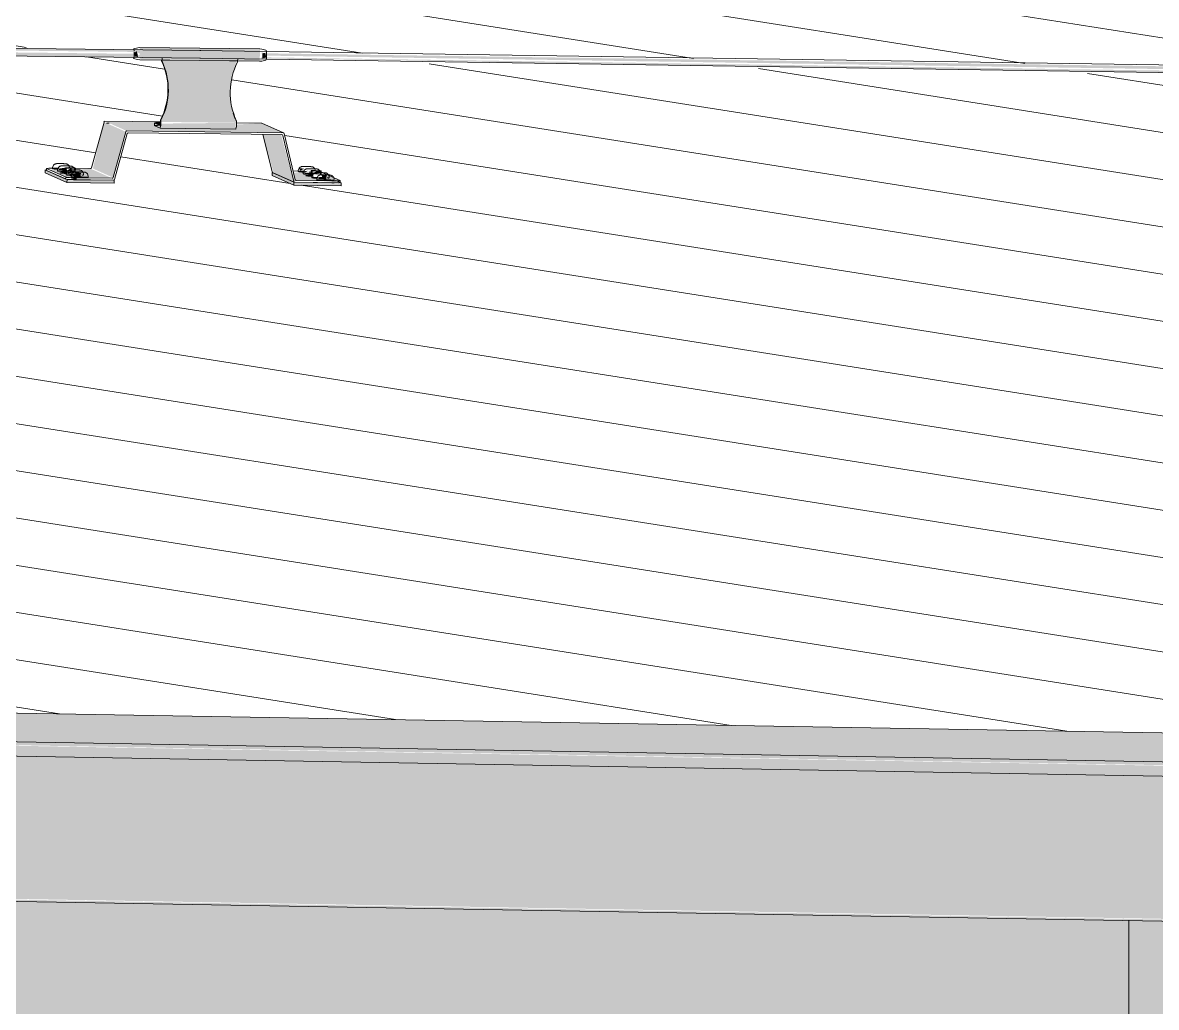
# Model space of a CAD drawing. Header units: millimetres. Extents: x -2361666 to -2009843, y -375 to 29863.
# Drawn here: x -2316190 to -2314999, y 9508 to 10543 of the extents above; entities that cross this region are included whole.
import ezdxf

# ---------------------------------------------------------------- set-up
doc = ezdxf.new("R2010")
doc.units = ezdxf.units.MM
for name, color, linetype, lineweight in [('A-GENM', 13, 'Continuous', 5), ('A-ROOF', 132, 'Continuous', 5), ('A-ROOF-PATT', 132, 'Continuous', 5), ('P-SANR-FIXT', 6, 'Continuous', 5), ('Q-SPCQ', 91, 'Continuous', 5)]:
    doc.layers.add(name, color=color, linetype=linetype, lineweight=lineweight)

# ---------------------------------------------------------------- blocks, each defined once
blk = doc.blocks.new('Downpipe - L Spreader - Default-V29-SOUTH EAST - PART B')
at = {"layer": 'P-SANR-FIXT'}
blk.add_hatch(color=256, dxfattribs=at).paths.add_polyline_path([(-2314952.9, 9136.9), (-2314933.5, 9139.1), (-2314915.4, 9145.3), (-2314899.9, 9155.4), (-2314887.9, 9168.4), (-2314880.5, 9183.6), (-2314877.9, 9199.9), (-2314878.7, 9325.5), (-2314883.3, 9325.8), (-2314883.3, 9596.3), (-2315022.5, 9598.7), (-2315022.7, 9328), (-2315027.9, 9328), (-2315027.9, 9199.9), (-2315025.3, 9183.6), (-2315014.3, 9164.5), (-2315005.9, 9155.4), (-2314990.4, 9145.3), (-2314972.3, 9139.1)])
blk.add_line((-2315027.9, 9599.3), (-2315027.9, 9199.9), dxfattribs=at)
blk = doc.blocks.new('Static Line_Sayfa_Metal Deck_Pan Mount - Up to 15 _ pitch - Max 2 Users-1848369-SOUTH EAST - PART B')
at = {"layer": 'Q-SPCQ'}
h = blk.add_hatch(color=256, dxfattribs=at)
h.paths.add_polyline_path([(-2316066.9, 10506.4), (-2316066.8, 10510.2), (-2316069.1, 10508.3), (-2316069.1, 10507), (-2316073.4, 10509.5), (-2316073.4, 10510.3), (-2321666.2, 10573.5), (-2321667.6, 10572.7), (-2321670.3, 10574.5), (-2321672.7, 10572.2), (-2321672.6, 10571.8), (-2316067.5, 10506.4)])
h.paths.add_polyline_path([(-2321798.7, 10573.2), (-2321798.6, 10577), (-2321800.9, 10575), (-2321800.9, 10573.9), (-2321805.2, 10576.1), (-2321805.3, 10577.1), (-2327398, 10640.2), (-2327399.9, 10639.5), (-2327402.2, 10641.3), (-2327404.5, 10639), (-2327404.5, 10638.6), (-2321799.3, 10573.2)])
h.paths.add_polyline_path([(-2327530.6, 10640.1), (-2327530.4, 10643.9), (-2327532.7, 10641.8), (-2327532.7, 10640.7), (-2327537.1, 10642.9), (-2327537.1, 10643.9), (-2333129.9, 10707), (-2333132.1, 10706.3), (-2333134, 10708.2), (-2333136.3, 10705.8), (-2333136.3, 10705.4), (-2327531.1, 10640.1)])
h.paths.add_polyline_path([(-2333262.4, 10706.9), (-2333262.3, 10710.7), (-2333264.6, 10708.5), (-2333266.6, 10707.8), (-2333268.9, 10709.8), (-2333268.9, 10710.8), (-2338861.7, 10773.7), (-2338862.7, 10773.2), (-2338865.8, 10775), (-2338868.2, 10772.6), (-2338868.1, 10772.3), (-2333263, 10706.9)])
h.paths.add_polyline_path([(-2338994.2, 10773.7), (-2338994.1, 10777.5), (-2338996.4, 10775.3), (-2338998, 10774.6), (-2339000.7, 10777.2), (-2339000.8, 10777.6), (-2344593.5, 10840.9), (-2344594.6, 10840.1), (-2344597.7, 10841.9), (-2344600, 10839.4), (-2344600, 10839.1), (-2338994.8, 10773.8)])
h.paths.add_polyline_path([(-2344726.1, 10840.6), (-2344725.9, 10844.4), (-2344728.2, 10842.4), (-2344729.4, 10841.4), (-2344732.6, 10844), (-2344732.6, 10844.5), (-2350325.4, 10907.7), (-2350326.4, 10906.9), (-2350327.7, 10905.9), (-2344726.6, 10840.6)])
h = blk.add_hatch(color=256, dxfattribs=at)
h.paths.add_polyline_path([(-2316066.7, 10510.2), (-2316067.2, 10514.4), (-2321672.5, 10577.6), (-2321670.3, 10578.6), (-2321666.1, 10576.5), (-2321666.1, 10575.5), (-2316073.4, 10512.3), (-2316073.3, 10512.9), (-2316069, 10511.3), (-2316066.8, 10510.2)])
h.paths.add_polyline_path([(-2321798.6, 10577), (-2321799.1, 10581.2), (-2327404.4, 10644.4), (-2327402.1, 10645.4), (-2327398, 10643.4), (-2327398, 10642.3), (-2321805.2, 10579.2), (-2321805.2, 10579.7), (-2321800.8, 10578.1), (-2321798.6, 10577)])
h.paths.add_polyline_path([(-2327530.4, 10643.9), (-2327530.9, 10648.1), (-2333136.2, 10711.3), (-2333133.9, 10712.3), (-2333129.8, 10709.4), (-2333129.8, 10709.2), (-2327537, 10646.1), (-2327537, 10646.5), (-2327532.7, 10644.9), (-2327530.4, 10643.9)])
h.paths.add_polyline_path([(-2333262.2, 10710.7), (-2333262.8, 10714.9), (-2338868, 10778.1), (-2338865.8, 10779.1), (-2338861.7, 10776.4), (-2338861.6, 10776), (-2333268.9, 10713), (-2333268.8, 10713.4), (-2333264.5, 10711.8), (-2333262.3, 10710.7)])
h.paths.add_polyline_path([(-2338994.1, 10777.5), (-2338994.6, 10781.7), (-2344599.9, 10844.9), (-2344597.6, 10845.9), (-2344593.5, 10843.3), (-2344593.1, 10842.8), (-2339000.7, 10779.6), (-2339000.7, 10780.2), (-2338996.3, 10778.6), (-2338994.1, 10777.5)])
h.paths.add_polyline_path([(-2344725.9, 10844.4), (-2344726.4, 10848.6), (-2350325.3, 10911.7), (-2350325.3, 10909.7), (-2344732.5, 10846.5), (-2344732.5, 10847), (-2344728.2, 10845.4), (-2344725.9, 10844.4)])
for points in [[(-2316069.1, 10507), (-2316070.5, 10513.1), (-2316073.4, 10511.3), (-2316072.3, 10507.5)], [(-2315941.5, 10502.4), (-2315940.9, 10513.4), (-2315941.3, 10515.4), (-2316067.2, 10516.9), (-2316067.1, 10505.7), (-2316066.8, 10503.9), (-2315964.4, 10502.7)], [(-2315938.5, 10505.5), (-2315934.4, 10506.5), (-2315935.5, 10511.4), (-2315938.5, 10510.8), (-2315938.5, 10506.5)], [(-2315965.7, 10437.7), (-2315970.9, 10455.6), (-2315972.2, 10471.5), (-2315970.2, 10486.6), (-2315965.7, 10502.8), (-2316043.8, 10502.8), (-2316038.9, 10486.6), (-2316037.4, 10471.5), (-2316039.8, 10454.8), (-2316045.2, 10438.7), (-2315997.2, 10438.1)], [(-2315964.6, 10502.8), (-2315965.7, 10503.8), (-2315965.7, 10502.8)], [(-2310335.2, 10422), (-2310331.9, 10424.4), (-2315934.4, 10506.5), (-2315935.4, 10505.9), (-2315938.5, 10507.8), (-2315940, 10505.3), (-2315870.7, 10504.6), (-2315726.6, 10502.3), (-2315648.6, 10500.5), (-2315284.8, 10495), (-2315071.3, 10492.1), (-2315031, 10491.3), (-2314869.1, 10488.9), (-2314854.1, 10488.9), (-2314848.8, 10488.9), (-2314720.9, 10487.5), (-2314720.7, 10486.7), (-2314682.8, 10486.2), (-2314590.6, 10485.3), (-2314569.6, 10484.2), (-2310337.2, 10422)], [(-2316095.5, 10380.1), (-2316082.2, 10428.4), (-2316105, 10438.6), (-2316116.7, 10389.7), (-2316096.4, 10380.6)], [(-2315916.6, 10427.3), (-2315939.4, 10437.5), (-2315965.8, 10435.9), (-2315966.6, 10431.2), (-2316045.4, 10434.3), (-2316046, 10435), (-2316051.7, 10437.5), (-2316045.2, 10438.7), (-2316102.4, 10438.7), (-2316081.2, 10429.2), (-2315965.7, 10427.8)], [(-2316045.4, 10435), (-2316046, 10437.8), (-2316051.7, 10437.5), (-2316045.5, 10435)], [(-2315966.4, 10431.2), (-2315966.6, 10437.7), (-2316045.2, 10436.9), (-2316045.2, 10432.2), (-2315966.6, 10431.2)], [(-2315905.6, 10375.9), (-2315918.9, 10425.3), (-2315937.8, 10425.3), (-2315926.8, 10385.4), (-2315916.6, 10380.8)], [(-2316152.7, 10390.3), (-2316152.8, 10390.9), (-2316152.8, 10390.3)], [(-2316143.8, 10387.8), (-2316144.9, 10390.7), (-2316152.5, 10389.6), (-2316152.1, 10388.1), (-2316144.7, 10387.8)], [(-2316143.9, 10375), (-2316143.8, 10378), (-2316166.7, 10388.2), (-2316165.5, 10384.6), (-2316149.3, 10377.4)], [(-2316145, 10378.5), (-2316144.9, 10380.5), (-2316147.1, 10379.4)], [(-2316133.9, 10377.8), (-2316133.9, 10379.8), (-2316143.8, 10378)], [(-2316142.9, 10384), (-2316134.7, 10385.4), (-2316143.6, 10386.4)], [(-2316141.7, 10386.5), (-2316139.6, 10390), (-2316143.4, 10387.9), (-2316142.7, 10386.6)], [(-2316129.5, 10381.4), (-2316129.6, 10384.3), (-2316138.4, 10384), (-2316137.7, 10381.7), (-2316129.6, 10381.4)], [(-2315905.5, 10372.2), (-2315907.1, 10375.9), (-2315928.3, 10385.4), (-2315928.3, 10382.4), (-2315905.6, 10372.2)], [(-2315856.9, 10377.1), (-2315881.7, 10386.4), (-2315881.3, 10383.7), (-2315871.3, 10381.2), (-2315871.3, 10378.4), (-2315884.7, 10381), (-2315886.4, 10386.4), (-2315894.6, 10386.7), (-2315905.8, 10385.1), (-2315903.1, 10377.2), (-2315861.4, 10377.1)], [(-2315899, 10387.4), (-2315894.6, 10389.4), (-2315899.8, 10390.2)], [(-2315893.8, 10385.1), (-2315891.2, 10387.4), (-2315894.3, 10386.7), (-2315893.9, 10385.4)], [(-2315883.3, 10383.7), (-2315881.3, 10387), (-2315885.2, 10384.9), (-2315884.5, 10383.8)], [(-2315880.1, 10380.8), (-2315880, 10381.4), (-2315880.2, 10380.8)], [(-2315871.2, 10378.4), (-2315871.3, 10381.2), (-2315880, 10380.5), (-2315879.5, 10378.7), (-2315871.3, 10378.4)]]:
    blk.add_hatch(color=256, dxfattribs=at).paths.add_polyline_path(points)
h = blk.add_hatch(color=256, dxfattribs=at)
h.paths.add_polyline_path([(-2315934.9, 10503.6), (-2315935.4, 10505.1), (-2315935.4, 10503.6)])
h.paths.add_polyline_path([(-2316067.2, 10505.2), (-2316067.5, 10506.4), (-2316067.5, 10505.2)])
h.paths.add_polyline_path([(-2315935.2, 10512.3), (-2315935.3, 10514.1), (-2315935.3, 10512.3)])
h.paths.add_polyline_path([(-2316066.8, 10514.4), (-2316067.2, 10515.6), (-2316067.2, 10514.4)])
h = blk.add_hatch(color=256, dxfattribs=at)
h.paths.add_polyline_path([(-2315137.9, 10499.5), (-2315137.9, 10499.5), (-2315152.2, 10499.5)])
h.paths.add_polyline_path([(-2311962.7, 10452.4), (-2312042.8, 10453.9), (-2312503.4, 10460.7), (-2312567.8, 10461.1), (-2312651.4, 10463.4), (-2315940.7, 10510.9), (-2315938.4, 10511.7), (-2315934.3, 10509), (-2315934.3, 10508.4), (-2311962.7, 10448.8)])
h.paths.add_polyline_path([(-2310319.6, 10424.2), (-2310319.6, 10425.2), (-2310371.8, 10428.5), (-2310475, 10429.9), (-2310490.7, 10430.9), (-2311962.7, 10452.4), (-2311962.7, 10448.8), (-2310319.6, 10424.2)])
h = blk.add_hatch(color=256, dxfattribs=at)
h.paths.add_polyline_path([(-2315865.7, 10374.7), (-2315865.7, 10376.7), (-2315880, 10374.9)])
h.paths.add_polyline_path([(-2315905.6, 10375.9), (-2315904, 10377.9), (-2315905.9, 10377.1)])
h.paths.add_polyline_path([(-2316094.9, 10377.4), (-2316098.7, 10379.4), (-2316095.5, 10377.4)])
h.paths.add_polyline_path([(-2315918.1, 10425.3), (-2315917.8, 10427.3), (-2315918.9, 10425.3)])
h = blk.add_hatch(color=256, dxfattribs=at)
h.paths.add_polyline_path([(-2316096.4, 10379.4), (-2316119.3, 10389.6), (-2316140.9, 10387.9), (-2316139.6, 10386.2), (-2316138.5, 10384.8), (-2316143.4, 10385.7), (-2316144.7, 10387.8), (-2316162, 10388.1), (-2316143.7, 10380.4), (-2316098.8, 10379.5)])
h.paths.add_polyline_path([(-2316129.5, 10381.4), (-2316138.4, 10384), (-2316138.5, 10384.5), (-2316129.6, 10384.3)])
h = blk.add_hatch(color=256, dxfattribs=at)
h.paths.add_polyline_path([(-2315903.1, 10377.2), (-2315926.7, 10385.4), (-2315925.9, 10384.3), (-2315904, 10376), (-2315903.1, 10377.1)])
h.paths.add_polyline_path([(-2315855.8, 10374.6), (-2315865.7, 10377.1), (-2315865.7, 10376.7), (-2315865.7, 10374.7), (-2315856.9, 10374.6)])
h = blk.add_hatch(color=256, dxfattribs=at)
h.paths.add_polyline_path([(-2315855.8, 10371.6), (-2315855.8, 10374.6), (-2315905.4, 10374.6), (-2315905.4, 10372.2), (-2315880, 10371.9)])
h.paths.add_polyline_path([(-2316094.2, 10374.4), (-2316094.2, 10377.4), (-2316143.8, 10377.4), (-2316143.8, 10375), (-2316104.1, 10374.5)])
for p, q in [((-2316003.3, 10513.7), (-2350327.7, 10913.9)), ((-2350327.7, 10905.9), (-2316003.4, 10505.7)), ((-2316069.6, 10516.7), (-2316073.9, 10515.7)), ((-2316067.3, 10516.9), (-2316069.6, 10516.7)), ((-2315941.3, 10515.4), (-2316067.3, 10516.9)), ((-2310320, 10428.4), (-2316004.3, 10513.7)), ((-2315941.3, 10515.4), (-2315939, 10515.1)), ((-2315934.8, 10514.1), (-2315939, 10515.1)), ((-2316074, 10505.3), (-2316069.7, 10504.2)), ((-2316067.4, 10503.9), (-2316069.7, 10504.2)), ((-2316067.4, 10503.9), (-2315941.5, 10502.4)), ((-2316044.4, 10503.9), (-2316044.4, 10502.7)), ((-2316044.4, 10502.7), (-2316044.1, 10502.6)), ((-2316044.1, 10502.6), (-2316044, 10503.7)), ((-2316044, 10503.7), (-2316043.9, 10505.7)), ((-2315964.6, 10502.8), (-2316044, 10503.7)), ((-2316004.4, 10505.7), (-2310320.1, 10420.4)), ((-2315964.4, 10504.8), (-2315964.6, 10502.8)), ((-2315964.6, 10502.8), (-2315964.6, 10501.6)), ((-2315941.5, 10502.4), (-2315939.2, 10502.7)), ((-2315939.2, 10502.7), (-2315934.9, 10503.6)), ((-2316118.3, 10390.4), (-2316105, 10438.6)), ((-2316104.1, 10439.4), (-2316045.2, 10438.7)), ((-2316045.1, 10440.6), (-2316045.5, 10440.8)), ((-2316045.5, 10440.8), (-2316045.5, 10438.8)), ((-2316045.2, 10438.7), (-2316045.1, 10440.6)), ((-2315966, 10439.9), (-2315965.7, 10439.7)), ((-2315965.7, 10439.7), (-2315965.7, 10437.7)), ((-2316099.5, 10437.3), (-2316102.2, 10437.4)), ((-2316082.2, 10428.4), (-2316095.5, 10380.1)), ((-2316094, 10378.1), (-2316080.7, 10426.4)), ((-2315916.6, 10427.3), (-2316081.2, 10429.2)), ((-2316079.7, 10427.2), (-2315918.1, 10425.3)), ((-2316051.8, 10437.6), (-2316051.8, 10434.6)), ((-2316046, 10435), (-2316051.7, 10437.5)), ((-2316051.7, 10434.5), (-2316046.1, 10432)), ((-2316046.1, 10432), (-2315966.6, 10431.1)), ((-2315965.7, 10437.8), (-2315939.4, 10437.5)), ((-2315916.2, 10427.2), (-2315939, 10437.4)), ((-2315904, 10377.9), (-2315915.6, 10426.5)), ((-2315928.4, 10386.1), (-2315937.9, 10425.7)), ((-2315917.2, 10424.5), (-2315905.6, 10375.9)), ((-2316159.1, 10390.7), (-2316159.1, 10389.4)), ((-2316140.9, 10390.6), (-2316145.4, 10390.5)), ((-2316145.4, 10390.5), (-2316144.7, 10390.2)), ((-2316145.4, 10390.5), (-2316145.4, 10385.9)), ((-2316135.7, 10390.4), (-2316140.9, 10390.6)), ((-2316135.7, 10390.4), (-2316135.8, 10385.8)), ((-2316135.1, 10390.1), (-2316135.7, 10390.4)), ((-2316166.7, 10385.2), (-2316166.7, 10388.2)), ((-2316143.8, 10378), (-2316166.7, 10388.2)), ((-2316143.9, 10375), (-2316166.7, 10385.2)), ((-2316165.5, 10389.7), (-2316165.6, 10387.7)), ((-2316144.9, 10380.5), (-2316165.5, 10389.7)), ((-2316145, 10378.5), (-2316165.5, 10387.7)), ((-2316156.7, 10390.1), (-2316152.6, 10390)), ((-2316153.8, 10388.4), (-2316153.9, 10387.1)), ((-2316145.4, 10386), (-2316150.7, 10385.2)), ((-2316144.8, 10384.8), (-2316145.4, 10385.1)), ((-2316144.7, 10390.2), (-2316144.8, 10385.7)), ((-2316144.7, 10390.2), (-2316139.6, 10390)), ((-2316144.7, 10384.3), (-2316144.7, 10383)), ((-2316139.7, 10386.2), (-2316139.6, 10390)), ((-2316139.7, 10389.9), (-2316119.3, 10389.6)), ((-2316139.6, 10390), (-2316135.1, 10390.1)), ((-2316135.2, 10384.7), (-2316139.5, 10384.6)), ((-2316139.5, 10382), (-2316139.5, 10380.7)), ((-2316135.9, 10386.8), (-2316135.8, 10388.1)), ((-2316129.9, 10384.9), (-2316135.6, 10385.8)), ((-2316135.1, 10390.1), (-2316135.2, 10385.6)), ((-2316096.4, 10379.4), (-2316133.9, 10379.8)), ((-2316126.7, 10382.7), (-2316126.7, 10384)), ((-2316121.5, 10380.4), (-2316121.5, 10381.7)), ((-2315928.3, 10382.4), (-2315928.3, 10385.4)), ((-2315928.3, 10385.4), (-2315905.4, 10375.2)), ((-2315905.5, 10372.2), (-2315928.3, 10382.4)), ((-2315927.9, 10385.5), (-2315905, 10375.3)), ((-2315906.6, 10387.1), (-2315894.3, 10387)), ((-2315900.8, 10387.7), (-2315900.8, 10386.4)), ((-2315895.6, 10385.4), (-2315895.6, 10384.1)), ((-2315887.1, 10382.9), (-2315892.5, 10382.2)), ((-2315887.1, 10387.5), (-2315887.2, 10382.9)), ((-2315887.2, 10382.1), (-2315886.5, 10381.8)), ((-2315882.6, 10387.6), (-2315887.1, 10387.5)), ((-2315887.1, 10387.5), (-2315886.4, 10387.2)), ((-2315886.4, 10387.2), (-2315886.5, 10382.7)), ((-2315886.5, 10381.3), (-2315886.5, 10380)), ((-2315886.4, 10387.2), (-2315881.3, 10387)), ((-2315877.5, 10387.4), (-2315882.6, 10387.6)), ((-2315881.4, 10383.7), (-2315881.3, 10387)), ((-2315881.3, 10387), (-2315876.8, 10387.1)), ((-2315881.2, 10379), (-2315881.3, 10377.7)), ((-2315877.5, 10387.4), (-2315877.6, 10383.3)), ((-2315877.6, 10383.8), (-2315877.6, 10385.1)), ((-2315876.8, 10387.1), (-2315877.5, 10387.4)), ((-2315856.9, 10377.1), (-2315877.4, 10386.3)), ((-2315876.8, 10387.1), (-2315876.9, 10383.5)), ((-2315871.6, 10381.9), (-2315876.5, 10382.7)), ((-2315868.5, 10379.7), (-2315868.5, 10381)), ((-2315863.3, 10377.3), (-2315863.2, 10378.7)), ((-2316143.8, 10378), (-2316143.9, 10375)), ((-2316143.9, 10375), (-2316094.2, 10374.4)), ((-2316094.2, 10377.4), (-2316143.8, 10378)), ((-2316133.9, 10377.8), (-2316094.9, 10377.4)), ((-2316094.2, 10374.4), (-2316094.2, 10377.4)), ((-2315905.4, 10375.2), (-2315905.5, 10372.2)), ((-2315905.5, 10372.2), (-2315855.8, 10371.6)), ((-2315855.8, 10374.6), (-2315905.4, 10375.2)), ((-2315904.7, 10375.2), (-2315865.7, 10374.7)), ((-2315865.7, 10376.7), (-2315903.1, 10377.2)), ((-2315856.9, 10375.1), (-2315861.4, 10377.1)), ((-2315855.8, 10374.6), (-2315861.4, 10377.1)), ((-2315856.8, 10375.1), (-2315856.8, 10377.1)), ((-2315855.8, 10371.6), (-2315855.8, 10374.6))]:
    blk.add_line(p, q, dxfattribs=at)
at = {"layer": 'Q-SPCQ', "flags": 128}
for points in [[(-2316159.1, 10390.7), (-2316158.1, 10393.3), (-2316157.1, 10394.1), (-2316156.5, 10394.4), (-2316156.1, 10394.6), (-2316155.8, 10394.6), (-2316155.6, 10394.7), (-2316155.5, 10394.7), (-2316155.3, 10394.7), (-2316155.2, 10394.7), (-2316155.1, 10394.7), (-2316154.9, 10394.8), (-2316154.8, 10394.8), (-2316154.7, 10394.8), (-2316154.5, 10394.8), (-2316154.4, 10394.8), (-2316154.3, 10394.8), (-2316154.1, 10394.8), (-2316154, 10394.8), (-2316153.8, 10394.8), (-2316153.7, 10394.8), (-2316153.5, 10394.8), (-2316153.3, 10394.8), (-2316153.2, 10394.8), (-2316153, 10394.8), (-2316152.8, 10394.8), (-2316152.6, 10394.8), (-2316152.5, 10394.8), (-2316152.3, 10394.8), (-2316152.1, 10394.8), (-2316151.9, 10394.8), (-2316151.7, 10394.8), (-2316151.5, 10394.8), (-2316151.3, 10394.8), (-2316151.1, 10394.8), (-2316150.9, 10394.8), (-2316150.7, 10394.8), (-2316150.6, 10394.8)], [(-2316153.8, 10388.4), (-2316152.9, 10390.9), (-2316151.9, 10391.8), (-2316151.3, 10392.1), (-2316150.9, 10392.2), (-2316150.6, 10392.3), (-2316150.4, 10392.3), (-2316150.3, 10392.4), (-2316150.1, 10392.4), (-2316150, 10392.4), (-2316149.8, 10392.4), (-2316149.7, 10392.4), (-2316149.6, 10392.4), (-2316149.5, 10392.4), (-2316149.3, 10392.4), (-2316149.2, 10392.5), (-2316149, 10392.5), (-2316148.9, 10392.5), (-2316148.8, 10392.5), (-2316148.6, 10392.5), (-2316148.4, 10392.5), (-2316148.3, 10392.5), (-2316148.1, 10392.5), (-2316147.9, 10392.5), (-2316147.8, 10392.5), (-2316147.6, 10392.5), (-2316147.4, 10392.5), (-2316147.2, 10392.5), (-2316147, 10392.5), (-2316146.9, 10392.5), (-2316146.7, 10392.5), (-2316146.5, 10392.5), (-2316146.3, 10392.5), (-2316146.1, 10392.5), (-2316145.9, 10392.5), (-2316145.7, 10392.5), (-2316145.4, 10392.5), (-2316145.4, 10392.5)], [(-2316141.1, 10390.4), (-2316141.9, 10393), (-2316142.9, 10393.9), (-2316143.5, 10394.2), (-2316143.9, 10394.3), (-2316144.2, 10394.4), (-2316144.4, 10394.5), (-2316144.5, 10394.5), (-2316144.7, 10394.5), (-2316144.8, 10394.5), (-2316144.9, 10394.6), (-2316145.1, 10394.6), (-2316145.2, 10394.6), (-2316145.3, 10394.6), (-2316145.5, 10394.6), (-2316145.6, 10394.6), (-2316145.7, 10394.7), (-2316145.9, 10394.7), (-2316146, 10394.7), (-2316146.2, 10394.7), (-2316146.3, 10394.7), (-2316146.5, 10394.7), (-2316146.7, 10394.7), (-2316146.8, 10394.7), (-2316147, 10394.7), (-2316147.2, 10394.7), (-2316147.4, 10394.8), (-2316147.5, 10394.8), (-2316147.7, 10394.8), (-2316147.9, 10394.8), (-2316148.1, 10394.8), (-2316148.3, 10394.8), (-2316148.5, 10394.8), (-2316148.7, 10394.8), (-2316148.9, 10394.8), (-2316149.1, 10394.8), (-2316149.3, 10394.8), (-2316149.5, 10394.8), (-2316149.7, 10394.8), (-2316149.9, 10394.8), (-2316150.1, 10394.8), (-2316150.4, 10394.8), (-2316150.6, 10394.8), (-2316150.6, 10394.8)], [(-2316135.8, 10388.1), (-2316136.7, 10390.6), (-2316137.7, 10391.6), (-2316138.3, 10391.9), (-2316138.7, 10392), (-2316138.9, 10392.1), (-2316139.1, 10392.1), (-2316139.3, 10392.2), (-2316139.4, 10392.2), (-2316139.6, 10392.2), (-2316139.7, 10392.2), (-2316139.8, 10392.2), (-2316140, 10392.3), (-2316140.1, 10392.3), (-2316140.2, 10392.3), (-2316140.4, 10392.3), (-2316140.5, 10392.3), (-2316140.6, 10392.3), (-2316140.8, 10392.3), (-2316140.9, 10392.4), (-2316141.1, 10392.4), (-2316141.3, 10392.4), (-2316141.4, 10392.4), (-2316141.6, 10392.4), (-2316141.8, 10392.4), (-2316141.9, 10392.4), (-2316142.1, 10392.4), (-2316142.3, 10392.4), (-2316142.5, 10392.4), (-2316142.7, 10392.4), (-2316142.9, 10392.4), (-2316143.1, 10392.5), (-2316143.3, 10392.5), (-2316143.5, 10392.5), (-2316143.7, 10392.5), (-2316143.9, 10392.5), (-2316144.1, 10392.5), (-2316144.3, 10392.5), (-2316144.5, 10392.5), (-2316144.7, 10392.5), (-2316144.9, 10392.5), (-2316145.1, 10392.5), (-2316145.3, 10392.5), (-2316145.4, 10392.5)], [(-2315900.8, 10387.7), (-2315899.9, 10390.2), (-2315898.8, 10391.1), (-2315898.2, 10391.4), (-2315897.8, 10391.5), (-2315897.6, 10391.6), (-2315897.4, 10391.7), (-2315897.2, 10391.7), (-2315897.1, 10391.7), (-2315896.9, 10391.7), (-2315896.8, 10391.7), (-2315896.7, 10391.7), (-2315896.5, 10391.8), (-2315896.4, 10391.8), (-2315896.3, 10391.8), (-2315896.1, 10391.8), (-2315896, 10391.8), (-2315895.9, 10391.8), (-2315895.7, 10391.8), (-2315895.6, 10391.8), (-2315895.4, 10391.8), (-2315895.2, 10391.8), (-2315895.1, 10391.8), (-2315894.9, 10391.8), (-2315894.7, 10391.8), (-2315894.6, 10391.8), (-2315894.4, 10391.8), (-2315894.2, 10391.8), (-2315894, 10391.8), (-2315893.8, 10391.8), (-2315893.6, 10391.8), (-2315893.4, 10391.8), (-2315893.2, 10391.8), (-2315893, 10391.8), (-2315892.8, 10391.8), (-2315892.6, 10391.8), (-2315892.4, 10391.8), (-2315892.3, 10391.8)], [(-2315882.8, 10387.4), (-2315883.7, 10390), (-2315884.7, 10390.9), (-2315885.3, 10391.2), (-2315885.6, 10391.3), (-2315885.9, 10391.4), (-2315886.1, 10391.5), (-2315886.3, 10391.5), (-2315886.4, 10391.5), (-2315886.5, 10391.5), (-2315886.7, 10391.6), (-2315886.8, 10391.6), (-2315886.9, 10391.6), (-2315887.1, 10391.6), (-2315887.2, 10391.6), (-2315887.3, 10391.6), (-2315887.5, 10391.6), (-2315887.6, 10391.7), (-2315887.8, 10391.7), (-2315887.9, 10391.7), (-2315888.1, 10391.7), (-2315888.2, 10391.7), (-2315888.4, 10391.7), (-2315888.6, 10391.7), (-2315888.7, 10391.7), (-2315888.9, 10391.7), (-2315889.1, 10391.7), (-2315889.3, 10391.7), (-2315889.5, 10391.8), (-2315889.7, 10391.8), (-2315889.8, 10391.8), (-2315890, 10391.8), (-2315890.2, 10391.8), (-2315890.4, 10391.8), (-2315890.6, 10391.8), (-2315890.9, 10391.8), (-2315891.1, 10391.8), (-2315891.3, 10391.8), (-2315891.5, 10391.8), (-2315891.7, 10391.8), (-2315891.9, 10391.8), (-2315892.1, 10391.8), (-2315892.3, 10391.8), (-2315892.3, 10391.8)], [(-2316144.7, 10384.3), (-2316143.8, 10386.8), (-2316142.7, 10387.7), (-2316142.1, 10388), (-2316141.7, 10388.1), (-2316141.5, 10388.2), (-2316141.3, 10388.2), (-2316141.1, 10388.3), (-2316141, 10388.3), (-2316140.8, 10388.3), (-2316140.7, 10388.3), (-2316140.6, 10388.3), (-2316140.4, 10388.3), (-2316140.3, 10388.4), (-2316140.2, 10388.4), (-2316140.1, 10388.4), (-2316139.9, 10388.4), (-2316139.8, 10388.4), (-2316139.6, 10388.4), (-2316139.5, 10388.4), (-2316139.3, 10388.4), (-2316139.2, 10388.4), (-2316139, 10388.4), (-2316138.8, 10388.4), (-2316138.6, 10388.4), (-2316138.5, 10388.4), (-2316138.3, 10388.4), (-2316138.1, 10388.4), (-2316137.9, 10388.4), (-2316137.7, 10388.4), (-2316137.5, 10388.4), (-2316137.3, 10388.4), (-2316137.1, 10388.4), (-2316136.9, 10388.4), (-2316136.7, 10388.4), (-2316136.5, 10388.4), (-2316136.3, 10388.4), (-2316136.2, 10388.4)], [(-2316139.5, 10382), (-2316138.5, 10384.5), (-2316137.5, 10385.4), (-2316136.9, 10385.7), (-2316136.5, 10385.8), (-2316136.3, 10385.9), (-2316136.1, 10385.9), (-2316135.9, 10385.9), (-2316135.8, 10386), (-2316135.6, 10386), (-2316135.5, 10386), (-2316135.4, 10386), (-2316135.2, 10386), (-2316135.1, 10386), (-2316135, 10386), (-2316134.8, 10386), (-2316134.7, 10386), (-2316134.5, 10386.1), (-2316134.4, 10386.1), (-2316134.2, 10386.1), (-2316134.1, 10386.1), (-2316133.9, 10386.1), (-2316133.8, 10386.1), (-2316133.6, 10386.1), (-2316133.4, 10386.1), (-2316133.2, 10386.1), (-2316133.1, 10386.1), (-2316132.9, 10386.1), (-2316132.7, 10386.1), (-2316132.5, 10386.1), (-2316132.3, 10386.1), (-2316132.1, 10386.1), (-2316131.9, 10386.1), (-2316131.7, 10386.1), (-2316131.5, 10386.1), (-2316131.3, 10386.1), (-2316131.1, 10386.1), (-2316131, 10386.1)], [(-2316126.7, 10384), (-2316127.6, 10386.6), (-2316128.6, 10387.5), (-2316129.2, 10387.8), (-2316129.5, 10387.9), (-2316129.8, 10388), (-2316130, 10388.1), (-2316130.2, 10388.1), (-2316130.3, 10388.1), (-2316130.5, 10388.1), (-2316130.6, 10388.2), (-2316130.7, 10388.2), (-2316130.8, 10388.2), (-2316131, 10388.2), (-2316131.1, 10388.2), (-2316131.2, 10388.2), (-2316131.4, 10388.2), (-2316131.5, 10388.2), (-2316131.7, 10388.3), (-2316131.8, 10388.3), (-2316132, 10388.3), (-2316132.1, 10388.3), (-2316132.3, 10388.3), (-2316132.5, 10388.3), (-2316132.6, 10388.3), (-2316132.8, 10388.3), (-2316133, 10388.3), (-2316133.2, 10388.3), (-2316133.4, 10388.4), (-2316133.6, 10388.4), (-2316133.8, 10388.4), (-2316134, 10388.4), (-2316134.2, 10388.4), (-2316134.4, 10388.4), (-2316134.6, 10388.4), (-2316134.8, 10388.4), (-2316135, 10388.4), (-2316135.2, 10388.4), (-2316135.4, 10388.4), (-2316135.6, 10388.4), (-2316135.8, 10388.4), (-2316136, 10388.4), (-2316136.2, 10388.4), (-2316136.2, 10388.4)], [(-2316121.5, 10381.7), (-2316122.3, 10384.2), (-2316123.4, 10385.1), (-2316124, 10385.5), (-2316124.3, 10385.6), (-2316124.6, 10385.7), (-2316124.8, 10385.7), (-2316124.9, 10385.7), (-2316125.1, 10385.8), (-2316125.2, 10385.8), (-2316125.4, 10385.8), (-2316125.5, 10385.8), (-2316125.6, 10385.8), (-2316125.7, 10385.9), (-2316125.9, 10385.9), (-2316126, 10385.9), (-2316126.2, 10385.9), (-2316126.3, 10385.9), (-2316126.4, 10385.9), (-2316126.6, 10385.9), (-2316126.8, 10385.9), (-2316126.9, 10386), (-2316127.1, 10386), (-2316127.2, 10386), (-2316127.4, 10386), (-2316127.6, 10386), (-2316127.8, 10386), (-2316128, 10386), (-2316128.1, 10386), (-2316128.3, 10386), (-2316128.5, 10386), (-2316128.7, 10386), (-2316128.9, 10386), (-2316129.1, 10386.1), (-2316129.3, 10386.1), (-2316129.5, 10386.1), (-2316129.7, 10386.1), (-2316129.9, 10386.1), (-2316130.2, 10386.1), (-2316130.4, 10386.1), (-2316130.6, 10386.1), (-2316130.8, 10386.1), (-2316131, 10386.1), (-2316131, 10386.1)], [(-2315895.6, 10385.4), (-2315894.6, 10387.9), (-2315893.6, 10388.8), (-2315893, 10389.1), (-2315892.6, 10389.2), (-2315892.4, 10389.3), (-2315892.2, 10389.3), (-2315892, 10389.3), (-2315891.8, 10389.4), (-2315891.7, 10389.4), (-2315891.6, 10389.4), (-2315891.4, 10389.4), (-2315891.3, 10389.4), (-2315891.2, 10389.4), (-2315891.1, 10389.4), (-2315890.9, 10389.4), (-2315890.8, 10389.5), (-2315890.6, 10389.5), (-2315890.5, 10389.5), (-2315890.3, 10389.5), (-2315890.2, 10389.5), (-2315890, 10389.5), (-2315889.9, 10389.5), (-2315889.7, 10389.5), (-2315889.5, 10389.5), (-2315889.3, 10389.5), (-2315889.2, 10389.5), (-2315889, 10389.5), (-2315888.8, 10389.5), (-2315888.6, 10389.5), (-2315888.4, 10389.5), (-2315888.2, 10389.5), (-2315888, 10389.5), (-2315887.8, 10389.5), (-2315887.6, 10389.5), (-2315887.4, 10389.5), (-2315887.2, 10389.5), (-2315887.1, 10389.5)], [(-2315877.6, 10385.1), (-2315878.4, 10387.6), (-2315879.4, 10388.5), (-2315880, 10388.9), (-2315880.4, 10389), (-2315880.7, 10389.1), (-2315880.9, 10389.1), (-2315881, 10389.2), (-2315881.2, 10389.2), (-2315881.3, 10389.2), (-2315881.5, 10389.2), (-2315881.6, 10389.2), (-2315881.7, 10389.3), (-2315881.8, 10389.3), (-2315882, 10389.3), (-2315882.1, 10389.3), (-2315882.2, 10389.3), (-2315882.4, 10389.3), (-2315882.5, 10389.3), (-2315882.7, 10389.3), (-2315882.8, 10389.3), (-2315883, 10389.4), (-2315883.2, 10389.4), (-2315883.3, 10389.4), (-2315883.5, 10389.4), (-2315883.7, 10389.4), (-2315883.9, 10389.4), (-2315884.1, 10389.4), (-2315884.2, 10389.4), (-2315884.4, 10389.4), (-2315884.6, 10389.4), (-2315884.8, 10389.4), (-2315885, 10389.5), (-2315885.2, 10389.5), (-2315885.4, 10389.5), (-2315885.6, 10389.5), (-2315885.8, 10389.5), (-2315886, 10389.5), (-2315886.2, 10389.5), (-2315886.5, 10389.5), (-2315886.7, 10389.5), (-2315886.9, 10389.5), (-2315887.1, 10389.5), (-2315887.1, 10389.5)], [(-2315886.5, 10381.3), (-2315885.5, 10383.8), (-2315884.5, 10384.7), (-2315883.9, 10385), (-2315883.5, 10385.1), (-2315883.2, 10385.2), (-2315883, 10385.2), (-2315882.9, 10385.3), (-2315882.7, 10385.3), (-2315882.6, 10385.3), (-2315882.4, 10385.3), (-2315882.3, 10385.3), (-2315882.2, 10385.3), (-2315882.1, 10385.3), (-2315881.9, 10385.4), (-2315881.8, 10385.4), (-2315881.7, 10385.4), (-2315881.5, 10385.4), (-2315881.4, 10385.4), (-2315881.2, 10385.4), (-2315881.1, 10385.4), (-2315880.9, 10385.4), (-2315880.7, 10385.4), (-2315880.6, 10385.4), (-2315880.4, 10385.4), (-2315880.2, 10385.4), (-2315880, 10385.4), (-2315879.8, 10385.4), (-2315879.7, 10385.4), (-2315879.5, 10385.4), (-2315879.3, 10385.4), (-2315879.1, 10385.4), (-2315878.9, 10385.4), (-2315878.7, 10385.4), (-2315878.5, 10385.4), (-2315878.3, 10385.4), (-2315878.1, 10385.4), (-2315878, 10385.4)], [(-2315881.2, 10379), (-2315880.3, 10381.5), (-2315879.2, 10382.4), (-2315878.6, 10382.7), (-2315878.3, 10382.8), (-2315878, 10382.9), (-2315877.8, 10382.9), (-2315877.6, 10382.9), (-2315877.5, 10382.9), (-2315877.4, 10383), (-2315877.2, 10383), (-2315877.1, 10383), (-2315877, 10383), (-2315876.8, 10383), (-2315876.7, 10383), (-2315876.6, 10383), (-2315876.4, 10383), (-2315876.3, 10383), (-2315876.1, 10383), (-2315876, 10383.1), (-2315875.8, 10383.1), (-2315875.7, 10383.1), (-2315875.5, 10383.1), (-2315875.3, 10383.1), (-2315875.2, 10383.1), (-2315875, 10383.1), (-2315874.8, 10383.1), (-2315874.6, 10383.1), (-2315874.4, 10383.1), (-2315874.2, 10383.1), (-2315874, 10383.1), (-2315873.8, 10383.1), (-2315873.6, 10383.1), (-2315873.4, 10383.1), (-2315873.2, 10383.1), (-2315873, 10383.1), (-2315872.8, 10383.1), (-2315872.8, 10383.1)], [(-2315868.5, 10381), (-2315869.3, 10383.5), (-2315870.3, 10384.5), (-2315870.9, 10384.8), (-2315871.3, 10384.9), (-2315871.5, 10385), (-2315871.7, 10385), (-2315871.9, 10385.1), (-2315872.1, 10385.1), (-2315872.2, 10385.1), (-2315872.3, 10385.1), (-2315872.4, 10385.2), (-2315872.6, 10385.2), (-2315872.7, 10385.2), (-2315872.8, 10385.2), (-2315873, 10385.2), (-2315873.1, 10385.2), (-2315873.3, 10385.2), (-2315873.4, 10385.2), (-2315873.6, 10385.3), (-2315873.7, 10385.3), (-2315873.9, 10385.3), (-2315874, 10385.3), (-2315874.2, 10385.3), (-2315874.4, 10385.3), (-2315874.6, 10385.3), (-2315874.7, 10385.3), (-2315874.9, 10385.3), (-2315875.1, 10385.3), (-2315875.3, 10385.3), (-2315875.5, 10385.4), (-2315875.7, 10385.4), (-2315875.9, 10385.4), (-2315876.1, 10385.4), (-2315876.3, 10385.4), (-2315876.5, 10385.4), (-2315876.7, 10385.4), (-2315876.9, 10385.4), (-2315877.1, 10385.4), (-2315877.3, 10385.4), (-2315877.5, 10385.4), (-2315877.7, 10385.4), (-2315877.9, 10385.4), (-2315878, 10385.4)], [(-2315863.2, 10378.7), (-2315864.1, 10381.2), (-2315865.1, 10382.1), (-2315865.7, 10382.4), (-2315866.1, 10382.6), (-2315866.3, 10382.7), (-2315866.5, 10382.7), (-2315866.7, 10382.7), (-2315866.8, 10382.8), (-2315867, 10382.8), (-2315867.1, 10382.8), (-2315867.2, 10382.8), (-2315867.4, 10382.8), (-2315867.5, 10382.8), (-2315867.6, 10382.9), (-2315867.8, 10382.9), (-2315867.9, 10382.9), (-2315868, 10382.9), (-2315868.2, 10382.9), (-2315868.3, 10382.9), (-2315868.5, 10382.9), (-2315868.7, 10382.9), (-2315868.8, 10383), (-2315869, 10383), (-2315869.2, 10383), (-2315869.3, 10383), (-2315869.5, 10383), (-2315869.7, 10383), (-2315869.9, 10383), (-2315870.1, 10383), (-2315870.3, 10383), (-2315870.5, 10383), (-2315870.7, 10383), (-2315870.9, 10383), (-2315871.1, 10383), (-2315871.3, 10383.1), (-2315871.5, 10383.1), (-2315871.7, 10383.1), (-2315871.9, 10383.1), (-2315872.1, 10383.1), (-2315872.3, 10383.1), (-2315872.5, 10383.1), (-2315872.7, 10383.1), (-2315872.8, 10383.1)]]:
    blk.add_lwpolyline(points, dxfattribs=at)
at = {"layer": 'Q-SPCQ'}
for centre, major_axis, ratio, start_param, end_param in [((-2316073.9, 10510.5), (0.06, 5.22), 0.114883, 5.298221, 6.233461), ((-2316073.9, 10510.5), (0.06, 5.22), 0.114883, 4.271736, 5.074692), ((-2315934.8, 10508.9), (0.06, 5.22), 0.114883, 3.091868, 5.088877), ((-2315934.8, 10508.9), (0.06, 5.22), 0.114883, 5.186264, 6.233461), ((-2316073.9, 10510.5), (0.06, 5.22), 0.114883, 3.091868, 4.139066), ((-2316107.3, 10472.5), (28.6, 63.9), 0.992151, 4.659521, 5.577086), ((-2316106.9, 10472.3), (28.6, 63.9), 0.992151, 4.659521, 5.577086), ((-2315902.8, 10470), (28.6, 63.9), 0.992151, 1.517928, 2.435494), ((-2316104.1, 10438.4), (0.408, 0.913), 0.992151, 0.405914, 1.724551), ((-2316036.8, 10437.4), (-15, 0.3), 0.049375, 5.351266, 6.398464), ((-2316046, 10439), (0.08, 7), 0.114883, 3.091868, 4.662665), ((-2316046, 10439), (0.05, 4), 0.114883, 3.091868, 4.662665), ((-2315903.1, 10470.1), (28.6, 63.9), 0.992151, 2.314907, 2.435494), ((-2316081.2, 10428.2), (0.408, 0.913), 0.992151, 0.405914, 1.724551), ((-2316079.7, 10426.2), (0.408, 0.913), 0.992151, 0.405914, 1.724551), ((-2316036.9, 10434.4), (-15, 0.3), 0.049375, 5.351923, 6.398464), ((-2315966.5, 10438.1), (0.08, 7), 0.114883, 3.091868, 4.662665), ((-2315916.6, 10426.3), (0.408, 0.913), 0.992151, 5.370463, 6.6891), ((-2315918.1, 10424.3), (0.408, 0.913), 0.992151, 5.370463, 6.6891), ((-2316119.2, 10390.6), (0.408, 0.913), 0.992151, 3.547507, 4.866144), ((-2316155.5, 10389.5), (-10, 0.17), 0.049375, 4.827667, 6.283185), ((-2316150.1, 10389.3), (-9, 0.16), 0.049375, 5.030326, 7.558159), ((-2316144.9, 10386.9), (-9, 0.16), 0.049375, 4.827667, 7.96926), ((-2316140.3, 10384.9), (-11, 0.2), 0.049375, 5.03756, 7.551722), ((-2316144.9, 10386.9), (-9, 0.16), 0.049375, 4.471662, 4.827667), ((-2316135, 10380.4), (-10, 0.17), 0.049375, 0.115278, 1.686075), ((-2316135.7, 10382.8), (-9, 0.16), 0.049375, 5.030326, 7.558159), ((-2316144.9, 10386.9), (-9, 0.16), 0.049375, 1.991728, 4.245337), ((-2316130.5, 10380.5), (-9, 0.16), 0.049375, 4.827667, 7.96926), ((-2316140.3, 10384.9), (-11, 0.2), 0.049375, 2.084694, 4.247), ((-2316130.5, 10380.5), (-9, 0.16), 0.049375, 1.686075, 4.827667), ((-2316135.7, 10382.8), (-9, 0.16), 0.049375, 2.733272, 3.78047), ((-2316096.4, 10380.4), (0.408, 0.913), 0.992151, 3.547507, 4.866144), ((-2315927.5, 10386.4), (0.408, 0.913), 0.992151, 2.448643, 3.547507), ((-2315891.8, 10386.3), (-9, 0.16), 0.049375, 5.030326, 7.558159), ((-2315886.6, 10383.9), (-9, 0.16), 0.049375, 4.827667, 7.96926), ((-2315882, 10381.9), (-11, 0.2), 0.049375, 5.03756, 7.551722), ((-2315891.8, 10386.3), (-9, 0.16), 0.049375, 1.852953, 2.422537), ((-2315886.6, 10383.9), (-9, 0.16), 0.049375, 4.471662, 4.827667), ((-2315877.5, 10379.8), (-9, 0.16), 0.049375, 5.043706, 7.519471), ((-2315886.6, 10383.9), (-9, 0.16), 0.049375, 3.141593, 4.245337), ((-2315887.3, 10386.4), (-10, 0.17), 0.049375, 3.256871, 4.042269), ((-2315882, 10381.9), (-11, 0.2), 0.049375, 2.200486, 4.118996), ((-2315877.5, 10379.8), (-9, 0.16), 0.049375, 2.733272, 3.78047), ((-2316135, 10378.4), (-10, 0.17), 0.049375, 0.377078, 1.686075), ((-2316094.9, 10378.4), (0.408, 0.913), 0.992151, 3.547507, 4.866144), ((-2315904.6, 10376.2), (0.408, 0.913), 0.992151, 2.22887, 3.547507), ((-2315903.1, 10378.2), (0.408, 0.913), 0.992151, 2.22887, 3.547507), ((-2315872.3, 10377.5), (-9, 0.16), 0.049375, 4.827667, 7.96926), ((-2315872.3, 10377.5), (-9, 0.16), 0.049375, 1.686075, 4.827667), ((-2315866.8, 10377.2), (-10, 0.17), 0.049375, 1.686075, 3.256871), ((-2315866.8, 10375.2), (-10, 0.17), 0.049375, 1.686075, 1.947874), ((-2315866.8, 10375.2), (-10, 0.17), 0.049375, 2.471473, 3.256871)]:
    blk.add_ellipse(centre, major_axis=major_axis, ratio=ratio, start_param=start_param, end_param=end_param, dxfattribs=at)
for points in [[(-2316143.2, 10386.1), (-2316143.9, 10386.1), (-2316144.7, 10386), (-2316145.4, 10385.9)], [(-2316145.4, 10385.9), (-2316145.3, 10386), (-2316145.1, 10386), (-2316144.9, 10385.8), (-2316144.8, 10385.7)], [(-2316135.8, 10385.8), (-2316136.7, 10385.9), (-2316137.5, 10386), (-2316138.4, 10386)], [(-2315887.2, 10382.9), (-2315886.4, 10383), (-2315885.7, 10383.1), (-2315884.9, 10383.1)], [(-2315886.5, 10382.7), (-2315886.6, 10382.8), (-2315886.8, 10383), (-2315887.1, 10383), (-2315887.2, 10382.9)]]:
    blk.add_open_spline(points, degree=3, dxfattribs=at)
blk = doc.blocks.new('GT01 - GT01-2642391-SOUTH EAST - PART B')
at = {"layer": 'A-GENM'}
for points in [[(-2301940.2, 9539.2), (-2301940.2, 9569.4), (-2350327.7, 10410.4), (-2350327.7, 10380.1), (-2302050.8, 9541.1)], [(-2301940.2, 9535.6), (-2301940.2, 9539.2), (-2350327.7, 10380.1), (-2350327.7, 10376.5), (-2302050.8, 9537.5)], [(-2301940.2, 9524), (-2301940.2, 9535.6), (-2350327.7, 10374.5), (-2350327.7, 10364.9), (-2302050.8, 9525.9)], [(-2301940.2, 9373.9), (-2301940.2, 9524), (-2350327.7, 10364.9), (-2350327.7, 10214.9), (-2302050.8, 9375.9)], [(-2301940.2, 9371.4), (-2301940.2, 9373.9), (-2350327.7, 10212.6), (-2350327.7, 10212.3), (-2302050.8, 9373.3)]]:
    blk.add_hatch(color=256, dxfattribs=at).paths.add_polyline_path(points)
for p, q in [((-2301940.2, 9569.4), (-2350327.7, 10410.4)), ((-2301940.2, 9539.2), (-2350327.7, 10380.1)), ((-2301940.2, 9524), (-2350327.7, 10364.9)), ((-2350327.7, 10212.3), (-2301940.2, 9371.4))]:
    blk.add_line(p, q, dxfattribs=at)

msp = doc.modelspace()

# ---------------------------------------------------------------- hatches: boundary and pattern name
at = {"layer": 'A-ROOF'}
h = msp.add_hatch(color=256, dxfattribs=at)
h.paths.add_polyline_path([(-2301940.2, 9100.9), (-2301940.2, 9371.4), (-2304833.1, 9421.6), (-2304833.1, 9151.2), (-2302168, 9104.9)])
h.paths.add_polyline_path([(-2304972.4, 9153.6), (-2304972.4, 9424), (-2305023.1, 9424.9), (-2305023.1, 9154.5), (-2304980.7, 9153.7)])
h.paths.add_polyline_path([(-2305162.4, 9156.9), (-2305162.4, 9427.4), (-2314693.3, 9593), (-2314693.3, 9322.5), (-2305215.1, 9157.8)])
h.paths.add_polyline_path([(-2314832.5, 9325), (-2314832.5, 9595.4), (-2314883.3, 9596.3), (-2314883.3, 9325.8)])
h.paths.add_polyline_path([(-2315022.5, 9328.3), (-2315022.5, 9598.7), (-2321653.9, 9714), (-2321653.9, 9443.5), (-2315059.6, 9328.9)])
h.paths.add_polyline_path([(-2321793.2, 9445.9), (-2321793.2, 9716.4), (-2321843.9, 9717.3), (-2321843.9, 9446.8)])
h.paths.add_polyline_path([(-2321983.2, 9449.2), (-2321983.2, 9719.7), (-2332653.9, 9905.1), (-2332653.9, 9634.7), (-2322325.8, 9455.2)])
h.paths.add_polyline_path([(-2332793.2, 9637.1), (-2332793.2, 9907.5), (-2332843.9, 9908.4), (-2332843.9, 9638)])
h.paths.add_polyline_path([(-2332983.2, 9640.4), (-2332983.2, 9910.8), (-2337891.1, 9996.1), (-2337891.1, 9725.7), (-2332990.6, 9640.5)])
h.paths.add_polyline_path([(-2338030.4, 9728.1), (-2338030.4, 9998.6), (-2338081.1, 9999.4), (-2338081.1, 9729)])
h.paths.add_polyline_path([(-2338220.4, 9731.4), (-2338220.4, 10001.9), (-2343258, 10089.4), (-2343258, 9819), (-2338264.5, 9732.2)])
h.paths.add_polyline_path([(-2343397.3, 9821.4), (-2343397.3, 10091.8), (-2343448, 10092.7), (-2343448, 9822.3), (-2343421.1, 9821.8)])
h.paths.add_polyline_path([(-2343587.3, 9824.7), (-2343587.3, 10095.1), (-2350327.7, 10212.3), (-2350327.7, 9941.8), (-2343655.5, 9825.9)])
at = {"layer": 'A-ROOF-PATT'}
h = msp.add_hatch(dxfattribs=at)
h.set_pattern_fill('FP_4', color=256, style=0, pattern_type=2)
h.set_pattern_definition([(171.019, (-4018.334, -226018.123), (-314.1573385, 0.0011507), [])])
h.paths.add_polyline_path([(-2311995.9, 10452.5), (-2311984.9, 10453.4), (-2311995.2, 10452.5)])
h.paths.add_polyline_path([(-2311462.9, 10444.5), (-2311452, 10445.4), (-2311462.1, 10444.5)])
h.paths.add_polyline_path([(-2310334.8, 10432.9), (-2310326.2, 10428.1), (-2310323.6, 10425.7), (-2310320, 10423.1), (-2310323.6, 10420.9), (-2310325, 10418.9), (-2310319.7, 10416.8), (-2310314.6, 10418.9), (-2310312.3, 10424.2), (-2310313.4, 10437.7), (-2310317.7, 10431.8), (-2310319.6, 10431.8), (-2310321.6, 10431.5), (-2310323.8, 10431.5), (-2310325.1, 10429.8), (-2310327.2, 10428.7), (-2310332.2, 10431.4)])
h.paths.add_polyline_path([(-2301940.2, 9569.4), (-2301940.2, 10122.9), (-2305717.9, 10854.5), (-2317094.4, 11172.6), (-2318295.3, 11365.9), (-2318286.9, 11368.6), (-2318960.5, 11375.1), (-2318960.5, 11345.3), (-2318889.7, 11345.3), (-2318889.7, 11332.6), (-2318910.3, 11331.1), (-2318911.7, 11321.2), (-2318911.7, 11113.4), (-2318921.1, 11113.5), (-2318877.5, 11099.1), (-2336858.1, 11204.2), (-2338994.7, 11215), (-2338994.7, 11202.2), (-2339436.4, 11203.5), (-2341239, 11493.7), (-2350327.7, 11496.9), (-2350325.8, 10913.9), (-2344726.2, 10849.9), (-2344726.4, 10851.1), (-2344594.1, 10847.5), (-2344593.1, 10847), (-2338994.4, 10783), (-2338994.6, 10784.2), (-2338862.3, 10780.7), (-2338862.1, 10780.2), (-2333262.7, 10716.9), (-2333262.8, 10717.4), (-2333130.4, 10713.8), (-2333130.3, 10713.4), (-2327530.7, 10649.4), (-2327530.9, 10650.6), (-2327398.6, 10647), (-2327398.4, 10646.5), (-2321798.9, 10582.5), (-2321799.1, 10583.7), (-2321666.8, 10580.2), (-2321666.6, 10579.7), (-2316067, 10515.7), (-2316067.2, 10516.9), (-2315934.9, 10513.3), (-2315934.8, 10512.3), (-2315809.7, 10510.5), (-2315570.5, 10506), (-2315550.4, 10506.7), (-2315374, 10503.5), (-2315304.6, 10502.3), (-2315249.7, 10502.3), (-2315240.9, 10501.5), (-2315156.9, 10500.4), (-2315093.5, 10499.5), (-2314890.1, 10496.5), (-2314827.3, 10494.6), (-2314825.2, 10496), (-2312862.2, 10465.1), (-2312861.3, 10465.1), (-2312828.7, 10465.5), (-2312584.4, 10461.9), (-2312529.4, 10461.4), (-2312354.3, 10458.2), (-2312284.8, 10457), (-2312229.9, 10457), (-2312221.1, 10456.3), (-2312129.7, 10455.2), (-2312042.8, 10453.9), (-2311540.8, 10446.6), (-2311424.1, 10444.2), (-2311375, 10443.9), (-2311296.6, 10442.8), (-2310998.7, 10438), (-2310996.1, 10437.2), (-2310963.5, 10437.5), (-2310708.4, 10433.9), (-2310638.3, 10433.1), (-2310349.4, 10428.1), (-2310336.5, 10428.9), (-2310332.2, 10436.5), (-2310323.4, 10441.2), (-2310314.6, 10440.9), (-2310311.9, 10439.9), (-2310215.1, 10390.4), (-2310208.9, 10372), (-2310208.9, 10369.7), (-2310008.9, 10366.4), (-2309994.6, 10360), (-2309993.4, 10309.1), (-2309988.5, 10305.4), (-2309988.6, 10300.9), (-2310117.7, 10303.9), (-2310117.7, 10305.4), (-2310248.7, 10306.9), (-2310248.7, 10303.9), (-2310276.8, 10304.3), (-2310276.8, 10307.3), (-2310407.8, 10306.9), (-2310407.8, 10305.8), (-2310536.9, 10309.1), (-2310536.9, 10310.3), (-2310536.8, 10312.6), (-2310536.9, 10313.3), (-2310541.7, 10317.1), (-2310542.9, 10318.4), (-2310562.2, 10320.1), (-2310562.3, 10321.6), (-2310562.1, 10323.9), (-2310562.4, 10324.7), (-2310561.9, 10326.9), (-2310559.4, 10373.8), (-2310340.7, 10373.4), (-2310338.6, 10374.3), (-2310338.6, 10421.9), (-2310397.4, 10421.9), (-2310537.1, 10423.7), (-2315964.6, 10502.7), (-2315970.8, 10482.5), (-2315972.3, 10470.8), (-2315970.8, 10454.8), (-2315963.9, 10437.7), (-2315939.4, 10437.5), (-2315917.5, 10426), (-2315915.3, 10425.3), (-2315904, 10386.9), (-2315875.4, 10385.4), (-2315855.8, 10374.6), (-2315855.8, 10371.6), (-2315905.6, 10372.2), (-2315928.3, 10382.4), (-2315928.4, 10386.1), (-2315940, 10425.5), (-2316081.2, 10429.2), (-2316104.1, 10439.4), (-2316044.9, 10439.4), (-2316039, 10459.8), (-2316037.4, 10471.5), (-2316039, 10487.4), (-2316045.2, 10503.7), (-2316074.1, 10506.1), (-2316074.5, 10506.5), (-2321673.1, 10570.5), (-2321673.3, 10569.3), (-2321696.5, 10569.3), (-2321702.6, 10549.3), (-2321704.2, 10537.6), (-2321702.6, 10521.7), (-2321695.7, 10504.6), (-2321671.2, 10504.3), (-2321649.4, 10492.9), (-2321647.1, 10492.1), (-2321635.9, 10453.7), (-2321607.2, 10452.2), (-2321587.6, 10441.4), (-2321587.6, 10438.4), (-2321637.4, 10439.1), (-2321660.1, 10449.2), (-2321662.2, 10461), (-2321671.8, 10492.4), (-2321813.1, 10496), (-2321835.9, 10506.2), (-2321776.8, 10506.2), (-2321770.8, 10526.7), (-2321769.2, 10538.4), (-2321770.8, 10554.3), (-2321776.5, 10570.5), (-2321805.9, 10572.2), (-2321806.3, 10573.3), (-2327404.9, 10637.3), (-2327405.2, 10636.1), (-2327428.4, 10636.1), (-2327434.5, 10616.1), (-2327436, 10604.4), (-2327434.5, 10588.5), (-2327427.5, 10571.4), (-2327403.1, 10571.1), (-2327381.2, 10559.7), (-2327379, 10558.9), (-2327367.7, 10520.6), (-2327339.1, 10519.1), (-2327319.4, 10508.3), (-2327319.5, 10505.3), (-2327369.3, 10505.9), (-2327392, 10516.1), (-2327392.8, 10522.8), (-2327403.7, 10559.2), (-2327544.9, 10562.8), (-2327567.7, 10573.1), (-2327508.6, 10573.1), (-2327502.6, 10593.5), (-2327501.1, 10605.2), (-2327502.6, 10621.1), (-2327508.8, 10637.3), (-2327537.7, 10639.1), (-2327538.1, 10640.2), (-2333136.7, 10704.2), (-2333137, 10703), (-2333160.2, 10703), (-2333166.3, 10683), (-2333167.8, 10671.3), (-2333166.3, 10655.4), (-2333159.4, 10638.3), (-2333134.9, 10638), (-2333113, 10626.5), (-2333110.8, 10625.8), (-2333099.5, 10587.4), (-2333070.9, 10585.9), (-2333051.3, 10575.1), (-2333051.3, 10572.1), (-2333101.1, 10572.8), (-2333123.8, 10582.9), (-2333123.9, 10586.7), (-2333135.5, 10626), (-2333276.7, 10629.7), (-2333299.6, 10639.9), (-2333240.4, 10639.9), (-2333234.5, 10660.3), (-2333232.9, 10672), (-2333234.5, 10687.9), (-2333240.7, 10704.2), (-2333269.5, 10705.9), (-2333270, 10707), (-2338868.6, 10771), (-2338868.8, 10769.8), (-2338892, 10769.8), (-2338898.1, 10749.8), (-2338899.7, 10738.1), (-2338896.5, 10716.9), (-2338891.2, 10705.1), (-2338866.7, 10704.8), (-2338844.9, 10693.4), (-2338842.6, 10692.6), (-2338831.4, 10654.2), (-2338802.7, 10652.7), (-2338783.1, 10642), (-2338783.2, 10639), (-2338832.9, 10639.6), (-2338855.6, 10649.7), (-2338855.8, 10653.5), (-2338867.3, 10692.9), (-2339008.6, 10696.5), (-2339031.4, 10706.7), (-2338972.3, 10706.7), (-2338966.3, 10727.2), (-2338964.8, 10738.9), (-2338967.7, 10759.1), (-2338972.5, 10771), (-2339001.4, 10772.7), (-2339001.8, 10773.8), (-2344600.4, 10837.8), (-2344600.7, 10836.6), (-2344623.9, 10836.6), (-2344630, 10816.6), (-2344631.5, 10804.9), (-2344630, 10789), (-2344623, 10771.9), (-2344598.6, 10771.6), (-2344576.7, 10760.2), (-2344574.5, 10759.5), (-2344563.2, 10721.1), (-2344534.6, 10719.6), (-2344514.9, 10708.8), (-2344515, 10705.8), (-2344564.8, 10706.4), (-2344587.5, 10716.9), (-2344587.6, 10720.3), (-2344599.2, 10759.7), (-2344740.4, 10763.4), (-2344763.2, 10773.6), (-2344704.1, 10773.6), (-2344698.1, 10794), (-2344696.6, 10805.7), (-2344698.1, 10821.6), (-2344704.3, 10837.8), (-2344733.2, 10839.6), (-2344733.6, 10840.7), (-2350327.7, 10904.7), (-2350327.7, 10837.3), (-2350308.5, 10827), (-2350306.3, 10826.3), (-2350295, 10787.9), (-2350266.4, 10786.4), (-2350246.8, 10775.6), (-2350246.8, 10772.6), (-2350296.6, 10773.3), (-2350319.3, 10783.4), (-2350319.4, 10787.2), (-2350327.7, 10822), (-2350327.7, 10410.4), (-2302168, 9573.4)])
h.paths.add_polyline_path([(-2316094.2, 10374.4), (-2316143.9, 10375), (-2316166.7, 10385.2), (-2316165.5, 10389.7), (-2316157.3, 10390.4), (-2316158.1, 10393.2), (-2316143.9, 10390.7), (-2316143.8, 10390.2), (-2316114.4, 10387.4), (-2316094.2, 10377.4), (-2316094.2, 10375)])
h.paths.add_polyline_path([(-2316094, 10378.1), (-2316096.4, 10380.6), (-2316118.3, 10390.4), (-2316104.1, 10438.2), (-2316080.7, 10426.4), (-2316093.4, 10380.1)])
h.paths.add_polyline_path([(-2315899, 10387.4), (-2315899.8, 10390.2), (-2315894.6, 10388.2)])
h.paths.add_polyline_path([(-2321826, 10441.2), (-2321875.7, 10441.8), (-2321898.5, 10452), (-2321897.3, 10456.5), (-2321889.1, 10457.3), (-2321889.9, 10460), (-2321875.7, 10457.5), (-2321875.7, 10457), (-2321847.9, 10455), (-2321826, 10444.2), (-2321826, 10441.8)])
h.paths.add_polyline_path([(-2321825.8, 10445), (-2321828.3, 10447.4), (-2321850.1, 10457.2), (-2321835.9, 10505), (-2321812.5, 10493.3), (-2321825.2, 10447)])
h.paths.add_polyline_path([(-2321630.9, 10454.3), (-2321631.6, 10457), (-2321626.4, 10455)])
h.paths.add_polyline_path([(-2327557.9, 10508.1), (-2327607.5, 10508.6), (-2327630.4, 10518.8), (-2327629.1, 10523.3), (-2327621, 10524.1), (-2327621.7, 10526.9), (-2327607.6, 10524.3), (-2327607.5, 10523.9), (-2327579.7, 10521.8), (-2327557.8, 10511.1), (-2327557.9, 10508.6)])
h.paths.add_polyline_path([(-2327557.6, 10511.8), (-2327560.1, 10514.3), (-2327582, 10524), (-2327567.7, 10571.9), (-2327544.4, 10560.1), (-2327557.1, 10513.8)])
h.paths.add_polyline_path([(-2327362.7, 10521.1), (-2327363.5, 10523.9), (-2327358.3, 10521.9)])
h.paths.add_polyline_path([(-2333289.7, 10574.9), (-2333342.2, 10576.8), (-2333362.2, 10585.7), (-2333361, 10590.2), (-2333352.8, 10591), (-2333353.6, 10593.7), (-2333339.4, 10591.2), (-2333339.3, 10590.7), (-2333311.5, 10588.7), (-2333289.7, 10577.9), (-2333289.7, 10575.5)])
h.paths.add_polyline_path([(-2333289.5, 10578.6), (-2333291.9, 10581.1), (-2333313.8, 10590.9), (-2333299.6, 10638.7), (-2333276.2, 10626.9), (-2333288.9, 10580.7)])
h.paths.add_polyline_path([(-2333094.5, 10587.9), (-2333095.3, 10590.7), (-2333091.6, 10588.5)])
h.paths.add_polyline_path([(-2339021.5, 10641.7), (-2339071.2, 10642.3), (-2339094, 10652.5), (-2339092.8, 10657), (-2339084.6, 10657.8), (-2339085.4, 10660.6), (-2339071.2, 10658), (-2339071.2, 10657.5), (-2339043.4, 10655.5), (-2339021.5, 10644.7), (-2339021.5, 10642.3)])
h.paths.add_polyline_path([(-2339021.3, 10645.5), (-2339023.8, 10647.9), (-2339045.6, 10657.7), (-2339031.4, 10705.6), (-2339008, 10693.8), (-2339020.7, 10647.5)])
h.paths.add_polyline_path([(-2338826.4, 10654.8), (-2338827.1, 10657.5), (-2338823.4, 10655.3)])
h.paths.add_polyline_path([(-2344753.4, 10708.6), (-2344803, 10709.2), (-2344825.9, 10719.4), (-2344824.6, 10723.8), (-2344816.5, 10724.6), (-2344817.2, 10727.4), (-2344803.1, 10724.9), (-2344803, 10724.4), (-2344775.2, 10722.4), (-2344753.3, 10711.6), (-2344753.4, 10709.2)])
h.paths.add_polyline_path([(-2344753.1, 10712.3), (-2344755.6, 10714.8), (-2344777.5, 10724.5), (-2344763.2, 10772.4), (-2344739.9, 10760.6), (-2344752.6, 10714.3)])
h.paths.add_polyline_path([(-2344558.2, 10721.6), (-2344559, 10724.4), (-2344553.8, 10722.4)])
h.paths.add_polyline_path([(-2350290, 10788.5), (-2350290.8, 10791.2), (-2350287.1, 10789)])

# ---------------------------------------------------------------- block references
at = {"layer": 'A-GENM'}
msp.add_blockref('GT01 - GT01-2642391-SOUTH EAST - PART B', (0, 0), dxfattribs=at)
at = {"layer": 'P-SANR-FIXT'}
msp.add_blockref('Downpipe - L Spreader - Default-V29-SOUTH EAST - PART B', (0, 0), dxfattribs=at)
at = {"layer": 'Q-SPCQ'}
msp.add_blockref('Static Line_Sayfa_Metal Deck_Pan Mount - Up to 15 _ pitch - Max 2 Users-1848369-SOUTH EAST - PART B', (0, 0), dxfattribs=at)

doc.saveas('drawing.dxf')
